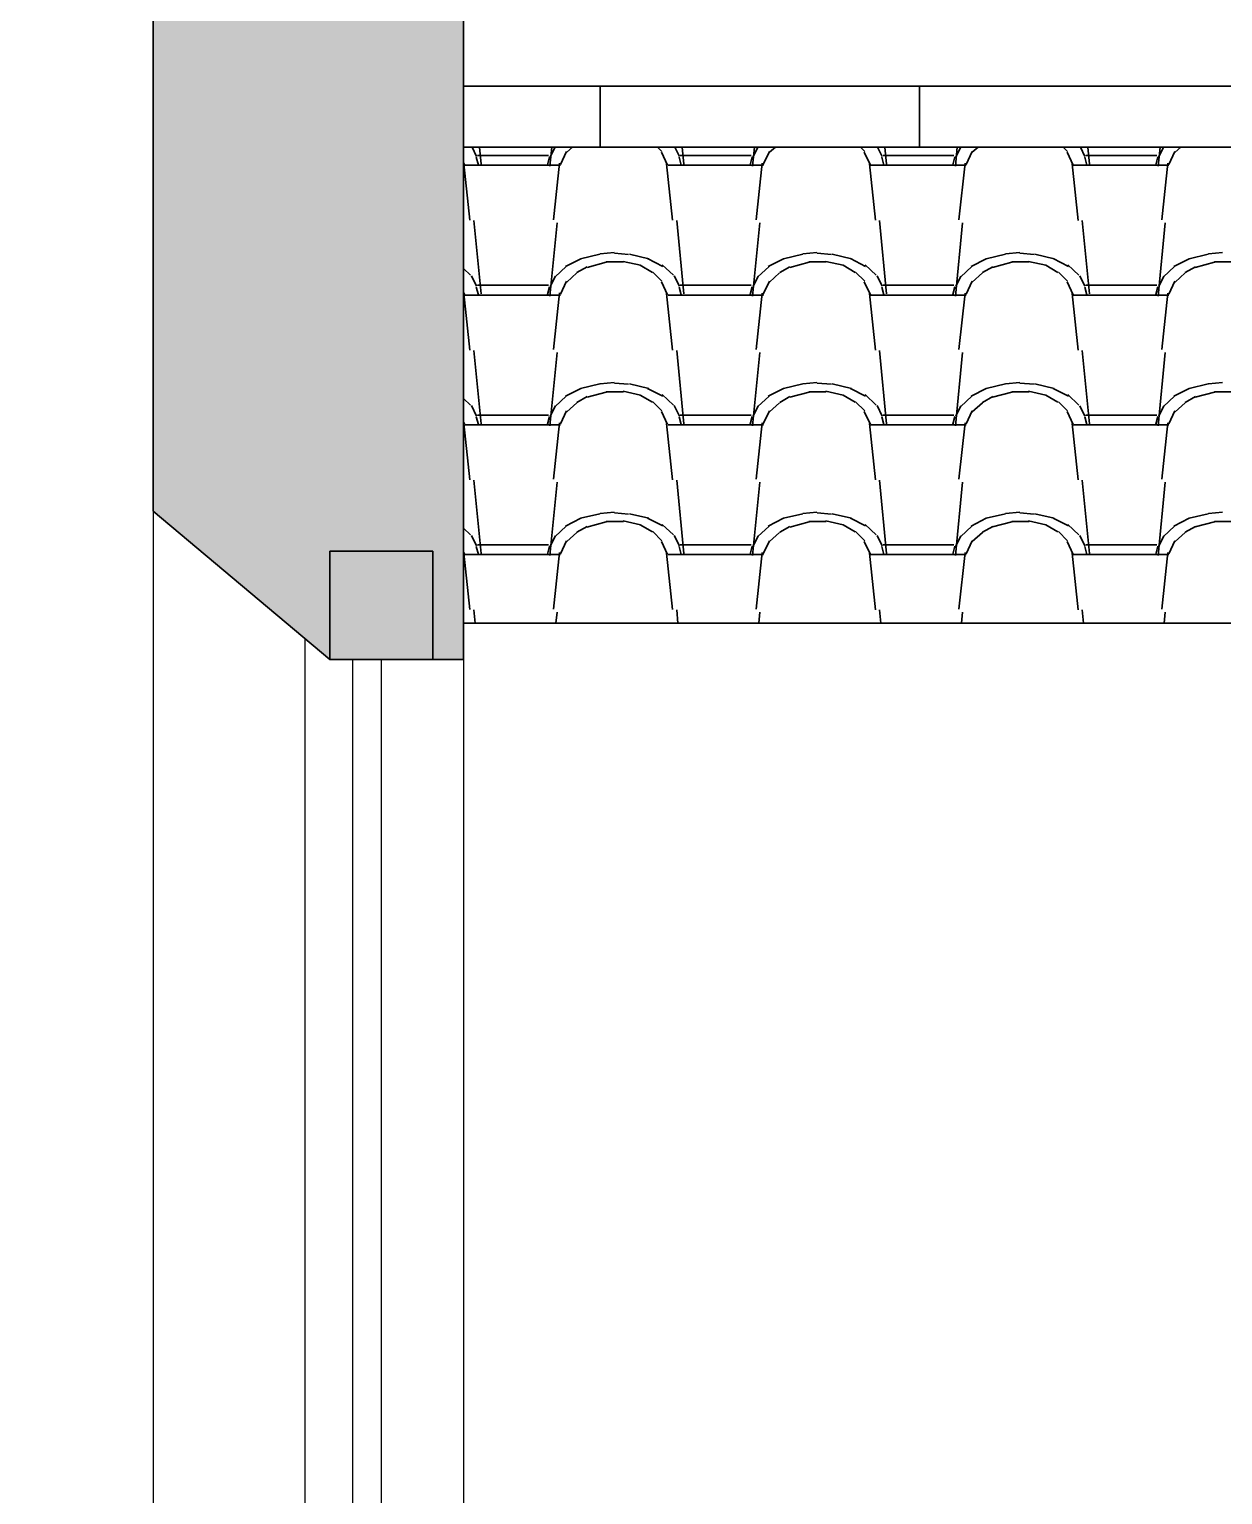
# Model space of a CAD drawing. Header units: millimetres. Extents: x -80011 to -57758, y -11017 to -3441.
# Drawn here: x -64042 to -62472, y -9089 to -7161 of the extents above; entities that cross this region are included whole.
import ezdxf

# ---------------------------------------------------------------- set-up
doc = ezdxf.new("R2010")
doc.units = ezdxf.units.MM
for name, color, linetype, lineweight in [('A-ALV-___-___-EXI', 250, 'Continuous', 35), ('A-COB-___-___-EXI', 250, 'Continuous', 35), ('A-POR-___-___-EXI', 250, 'Continuous', 25)]:
    doc.layers.add(name, color=color, linetype=linetype, lineweight=lineweight)

msp = doc.modelspace()

# ---------------------------------------------------------------- hatches: boundary and pattern name
at = {"layer": 'A-ALV-___-___-EXI'}
h = msp.add_hatch(color=11, dxfattribs=at)
h.paths.add_polyline_path([(-59332.8, -10546.9), (-59192.8, -10546.9), (-59192.8, -8006.9), (-59372.8, -8006.9), (-59372.8, -10546.9)])
h.paths.add_polyline_path([(-69153.8, -10064.8), (-68948.7, -10064.8), (-68948.7, -6163.6), (-69153.8, -6163.6), (-69153.8, -7228.9)])
h.paths.add_polyline_path([(-74442.9, -8067.6), (-74401.3, -8067.6), (-74401.3, -6163.6), (-74591.3, -6163.6), (-74591.3, -8067.6), (-74547.9, -8067.6), (-74547.9, -7937.6), (-74442.9, -7937.6)])
h.paths.add_polyline_path([(-63510.9, -7990.1), (-63470.5, -7990.1), (-63470.5, -6926.3), (-63633.2, -6850.9), (-63633.2, -6975.6), (-63878.9, -6975.6), (-63878.9, -7794.8), (-63646.3, -7990.1), (-63646.3, -7847.5), (-63510.9, -7847.5)])
h.paths.add_polyline_path([(-78558.1, -7764.9), (-78298.1, -7643.7), (-78298.6, -6803.4), (-78314.4, -6813.3), (-78332.8, -6819.4), (-78354.6, -6820.4), (-78371, -6817.7), (-78392.7, -6807.3), (-78404.8, -6798.5), (-78418.4, -6782.3), (-78426.9, -6765.3), (-78431.3, -6745.3), (-78431.3, -6734.8), (-78445.2, -6763.3), (-78470.6, -6793.2), (-78502.6, -6816), (-78539.2, -6830.3), (-78578.1, -6835.1), (-78617.1, -6830.2), (-78653.6, -6815.9), (-78685.6, -6793), (-78710.9, -6763.1), (-78728.1, -6727.8), (-78728.1, -5512.2), (-78993.1, -5512.2), (-78993.1, -5572.2), (-78960.6, -5572.2), (-78960.6, -5597.2), (-78943.1, -5597.2), (-78943.1, -5622.2), (-78903.1, -5622.2), (-78903.1, -6653), (-79153.1, -6653), (-79153.1, -6718), (-79098.1, -6718), (-79098.1, -6778), (-79068.1, -6778), (-79068.1, -6803), (-79048.1, -6803), (-79048.1, -6893), (-79003.1, -6893), (-79003.1, -6933), (-78978.1, -6933), (-78978.1, -6968), (-78948.1, -6968), (-78948.1, -7038), (-78888.1, -7038), (-78888.1, -7245.2), (-78997.5, -7245.2), (-78997.5, -7275.2), (-78972.5, -7275.2), (-78972.5, -7310.2), (-78942.5, -7310.2), (-78942.5, -7340.2), (-78878.1, -7340.2), (-78878.1, -7642.8), (-78918.1, -7642.8), (-78918.1, -7762.8), (-78698.1, -7762.8), (-78698.1, -7662.8), (-78558.1, -7662.8), (-78558.1, -7762.8)])
at = {"layer": 'A-COB-___-___-EXI', "true_color": 0xc19a82}
h = msp.add_hatch(color=33, dxfattribs=at)
h.paths.add_polyline_path([(-74442.9, -8067.6), (-74442.9, -7937.6), (-74547.9, -7937.6), (-74547.9, -8067.6)])
h.paths.add_polyline_path([(-59226.2, -8006.9), (-59226.2, -7942), (-59332.8, -7942), (-59332.8, -8006.9)])
h.paths.add_polyline_path([(-63510.9, -7990.1), (-63510.9, -7847.5), (-63646.3, -7847.5), (-63646.3, -7990.1)])
h.paths.add_polyline_path([(-78558.1, -7762.8), (-78558.1, -7662.8), (-78698.1, -7662.8), (-78698.1, -7762.8)])
h.paths.add_polyline_path([(-63295.1, -7007.6), (-63230.2, -6942.7), (-70600.6, -3528.1), (-70676.4, -3603.9), (-70740.3, -3540), (-78492.6, -6649.9), (-78430.6, -6724.8), (-78431.3, -6745.3), (-78426.9, -6765.3), (-78417.7, -6783.6), (-78404.3, -6799.1), (-78387.6, -6810.8), (-78368.4, -6818.1), (-78348.1, -6820.4), (-78327.8, -6817.7), (-78308.8, -6810.1), (-78292.2, -6798), (-78279.1, -6782.3), (-78270.3, -6763.8), (-78266.3, -6743.7), (-78267.3, -6723.3), (-78273.3, -6703.7), (-78284, -6686.2), (-78298.6, -6671.8), (-76498.8, -5949.9), (-76452.8, -6064.4), (-76324.2, -6012.9), (-76370.2, -5898.3), (-74572.2, -5177), (-74530.4, -5281.2), (-74410.4, -5233.1), (-74452.2, -5128.9), (-72666.4, -4412.5), (-72625.6, -4514.2), (-72505.6, -4466), (-72546.4, -4364.3), (-70738.1, -3639), (-70746.6, -3660.2), (-70749.6, -3682.8), (-70746.9, -3705.5), (-70738.7, -3726.8), (-70725.4, -3745.4), (-70707.9, -3760.2), (-70687.4, -3770.1), (-70665, -3774.7), (-70642.1, -3773.5), (-70620.3, -3766.8), (-70600.8, -3754.8), (-70584.9, -3738.4), (-70573.6, -3718.5), (-70567.5, -3696.5), (-70567.1, -3673.6), (-70572.4, -3651.4), (-70583, -3631.2), (-68441.2, -4623.4), (-68491.7, -4732.3), (-68364.7, -4791.1), (-68314.2, -4682.3), (-66100.3, -5708), (-66150.7, -5816.9), (-66023.7, -5875.7), (-65973.2, -5766.8), (-63750.7, -6796.5), (-63750.7, -6975.6), (-63633.2, -6975.6), (-63633.2, -6850.9)])

# ---------------------------------------------------------------- linework, layer by layer
at = {"layer": 'A-ALV-___-___-EXI'}
for p, q in [((-63470.5, -6926.3), (-63470.5, -7990.1)), ((-63878.9, -6975.6), (-63878.9, -7794.8)), ((-63646.3, -7990.1), (-63878.9, -7794.8))]:
    msp.add_line(p, q, dxfattribs=at)
at = {"layer": 'A-COB-___-___-EXI'}
for p, q in [((-63470.5, -7235.7), (-63290.8, -7235.7)), ((-63290.8, -7315.7), (-63290.8, -7235.7)), ((-63290.8, -7235.7), (-62870.8, -7235.7)), ((-62870.8, -7315.7), (-62870.8, -7235.7)), ((-62870.8, -7235.7), (-62450.8, -7235.7)), ((-59090.8, -7315.7), (-63470.5, -7315.7)), ((-63646.3, -7990.1), (-63646.3, -7847.5)), ((-63646.3, -7847.5), (-63510.9, -7847.5)), ((-63510.9, -7847.5), (-63510.9, -7990.1)), ((-63470.5, -7942), (-59332.8, -7942)), ((-63510.9, -7990.1), (-63646.3, -7990.1)), ((-63578.6, -7990.1), (-63616.6, -7990.1)), ((-63510.9, -7990.1), (-63470.5, -7990.1))]:
    msp.add_line(p, q, dxfattribs=at)
at = {"layer": 'A-COB-___-___-EXI', "linetype": 'Continuous'}
for p, q in [((-63459.3, -7315.7), (-63453.3, -7328.1)), ((-63449.6, -7315.7), (-63447.5, -7338.2)), ((-63356.9, -7341.1), (-63354.5, -7315.7)), ((-63356.4, -7328.5), (-63350.1, -7315.7)), ((-63350.1, -7315.9), (-63350, -7315.7)), ((-63343, -7338.6), (-63335, -7321.5)), ((-63334.8, -7322.6), (-63327.1, -7315.7)), ((-63215.3, -7315.7), (-63209.6, -7321.4)), ((-63210.2, -7322.3), (-63202.2, -7339.4)), ((-63192.6, -7315.7), (-63186.6, -7328.1)), ((-63183, -7315.7), (-63180.8, -7338.3)), ((-63090.3, -7341.1), (-63087.8, -7315.7)), ((-63089.7, -7328.5), (-63083.4, -7315.7)), ((-63083.4, -7315.9), (-63083.3, -7315.7)), ((-63076.3, -7338.6), (-63068.3, -7321.5)), ((-63068.1, -7322.6), (-63060.4, -7315.7)), ((-62948.6, -7315.7), (-62942.9, -7321.4)), ((-62943.5, -7322.3), (-62935.5, -7339.4)), ((-62925.9, -7315.7), (-62919.9, -7328.1)), ((-62916.3, -7315.7), (-62914.1, -7338.3)), ((-62823.6, -7341.1), (-62821.1, -7315.7)), ((-62823, -7328.5), (-62816.7, -7315.7)), ((-62816.7, -7315.9), (-62816.6, -7315.7)), ((-62809.6, -7338.6), (-62801.6, -7321.5)), ((-62801.4, -7322.6), (-62793.7, -7315.7)), ((-62681.9, -7315.7), (-62676.2, -7321.4)), ((-62676.8, -7322.3), (-62668.8, -7339.4)), ((-62659.3, -7315.7), (-62653.2, -7328.1)), ((-62649.6, -7315.7), (-62647.4, -7338.3)), ((-62556.9, -7341.1), (-62554.4, -7315.7)), ((-62556.3, -7328.5), (-62550.1, -7315.7)), ((-62550, -7315.9), (-62549.9, -7315.7)), ((-62542.9, -7338.6), (-62534.9, -7321.5)), ((-62534.7, -7322.6), (-62527, -7315.7)), ((-63470.5, -7336), (-63468.9, -7339.4)), ((-63470.2, -7337.9), (-63462.2, -7412.1)), ((-63468.2, -7339.7), (-63450.9, -7339.7)), ((-63453.7, -7329.2), (-63451, -7339.4)), ((-63452.2, -7326.9), (-63405.6, -7326.9)), ((-63451.1, -7339.7), (-63405.7, -7339.7)), ((-63405.7, -7339.7), (-63360.4, -7339.7)), ((-63405.6, -7326.9), (-63358.9, -7326.9)), ((-63360.2, -7339.1), (-63357.6, -7328.8)), ((-63360.2, -7339.7), (-63342.9, -7339.7)), ((-63352.4, -7411.3), (-63344.4, -7337)), ((-63203.5, -7337.9), (-63195.5, -7412.1)), ((-63201.5, -7339.7), (-63184.2, -7339.7)), ((-63187, -7329.2), (-63184.3, -7339.4)), ((-63185.5, -7326.9), (-63138.9, -7326.9)), ((-63184.4, -7339.7), (-63139, -7339.7)), ((-63139, -7339.7), (-63093.7, -7339.7)), ((-63138.9, -7326.9), (-63092.2, -7326.9)), ((-63093.5, -7339.1), (-63090.9, -7328.8)), ((-63093.5, -7339.7), (-63076.2, -7339.7)), ((-63085.7, -7411.3), (-63077.7, -7337)), ((-62936.8, -7337.9), (-62928.8, -7412.1)), ((-62934.8, -7339.7), (-62917.5, -7339.7)), ((-62920.3, -7329.2), (-62917.6, -7339.4)), ((-62918.8, -7326.9), (-62872.2, -7326.9)), ((-62917.7, -7339.7), (-62872.3, -7339.7)), ((-62872.3, -7339.7), (-62827, -7339.7)), ((-62872.2, -7326.9), (-62825.5, -7326.9)), ((-62826.8, -7339.1), (-62824.2, -7328.8)), ((-62826.8, -7339.7), (-62809.5, -7339.7)), ((-62819, -7411.3), (-62811, -7337)), ((-62670.1, -7337.9), (-62662.1, -7412.2)), ((-62668.1, -7339.7), (-62650.8, -7339.7)), ((-62653.6, -7329.2), (-62650.9, -7339.4)), ((-62652.1, -7326.9), (-62605.5, -7326.9)), ((-62651, -7339.7), (-62605.6, -7339.7)), ((-62605.6, -7339.7), (-62560.3, -7339.7)), ((-62605.5, -7326.9), (-62558.8, -7326.9)), ((-62560.1, -7339.1), (-62557.5, -7328.8)), ((-62560.1, -7339.7), (-62542.8, -7339.7)), ((-62552.3, -7411.3), (-62544.3, -7337.1)), ((-63456.8, -7412.5), (-63447.5, -7509)), ((-63356.9, -7511.8), (-63347.6, -7415.4)), ((-63190.1, -7412.5), (-63180.8, -7509)), ((-63090.3, -7511.8), (-63080.9, -7415.4)), ((-62923.4, -7412.5), (-62914.1, -7509)), ((-62823.6, -7511.8), (-62814.2, -7415.3)), ((-62656.8, -7412.5), (-62647.4, -7509)), ((-62556.9, -7511.8), (-62547.6, -7415.3)), ((-63316.5, -7462.6), (-63291.1, -7456.7)), ((-63291, -7456.4), (-63272.4, -7454.7)), ((-63272.1, -7455.4), (-63253.4, -7457.1)), ((-63252.4, -7456.7), (-63227, -7462.6)), ((-63049.8, -7462.6), (-63024.4, -7456.7)), ((-63024.3, -7456.4), (-63005.7, -7454.7)), ((-63005.4, -7455.4), (-62986.7, -7457.1)), ((-62985.7, -7456.7), (-62960.3, -7462.6)), ((-62783.1, -7462.6), (-62757.7, -7456.7)), ((-62757.6, -7456.4), (-62739, -7454.7)), ((-62738.7, -7455.4), (-62720, -7457.1)), ((-62719, -7456.7), (-62693.6, -7462.6)), ((-62516.4, -7462.6), (-62491, -7456.7)), ((-62490.9, -7456.4), (-62472.3, -7454.7)), ((-63470.5, -7475.7), (-63461.2, -7484.4)), ((-63350.1, -7486.6), (-63335.4, -7472.9)), ((-63336.4, -7472.9), (-63316.4, -7462.7)), ((-63321.4, -7481), (-63308, -7473.3)), ((-63308.1, -7474.2), (-63282.8, -7467.4)), ((-63282.9, -7466.9), (-63260.2, -7466.9)), ((-63260.7, -7466.2), (-63238, -7471.3)), ((-63238.1, -7471.2), (-63222.1, -7480.6)), ((-63228.4, -7462.4), (-63208.4, -7472.7)), ((-63209.1, -7470.8), (-63194.5, -7484.4)), ((-63083.4, -7486.6), (-63068.7, -7472.9)), ((-63069.7, -7472.9), (-63049.7, -7462.7)), ((-63054.7, -7481), (-63041.3, -7473.3)), ((-63041.4, -7474.2), (-63016.1, -7467.4)), ((-63016.2, -7466.9), (-62993.5, -7466.9)), ((-62994, -7466.2), (-62971.3, -7471.3)), ((-62971.4, -7471.3), (-62955.4, -7480.6)), ((-62961.7, -7462.4), (-62941.7, -7472.7)), ((-62942.4, -7470.8), (-62927.8, -7484.5)), ((-62816.7, -7486.6), (-62802, -7472.9)), ((-62803, -7472.9), (-62783, -7462.7)), ((-62788, -7481), (-62774.6, -7473.3)), ((-62774.7, -7474.2), (-62749.4, -7467.4)), ((-62749.5, -7466.9), (-62726.8, -7466.9)), ((-62727.3, -7466.2), (-62704.6, -7471.3)), ((-62704.7, -7471.3), (-62688.7, -7480.6)), ((-62695, -7462.4), (-62675, -7472.7)), ((-62675.7, -7470.8), (-62661.1, -7484.5)), ((-62550, -7486.6), (-62535.4, -7472.9)), ((-62536.3, -7472.9), (-62516.3, -7462.7)), ((-62521.3, -7481), (-62507.9, -7473.3)), ((-62508.1, -7474.2), (-62482.7, -7467.4)), ((-62482.8, -7466.9), (-62460.1, -7466.9)), ((-63460, -7485.2), (-63453.3, -7498.9)), ((-63452.2, -7497.6), (-63405.6, -7497.6)), ((-63405.6, -7497.6), (-63358.9, -7497.6)), ((-63356.4, -7499.2), (-63349.7, -7485.6)), ((-63343, -7509.3), (-63335, -7492.3)), ((-63334.8, -7493.4), (-63321.5, -7481.4)), ((-63221.6, -7480.2), (-63209.6, -7492.2)), ((-63210.2, -7493), (-63202.2, -7510.1)), ((-63193.3, -7485.2), (-63186.6, -7498.9)), ((-63185.5, -7497.6), (-63138.9, -7497.6)), ((-63138.9, -7497.6), (-63092.2, -7497.6)), ((-63089.7, -7499.2), (-63083, -7485.6)), ((-63076.3, -7509.3), (-63068.3, -7492.3)), ((-63068.1, -7493.4), (-63054.8, -7481.4)), ((-62954.9, -7480.2), (-62942.9, -7492.2)), ((-62943.5, -7493), (-62935.5, -7510.1)), ((-62926.6, -7485.2), (-62919.9, -7498.9)), ((-62918.8, -7497.6), (-62872.2, -7497.6)), ((-62872.2, -7497.6), (-62825.5, -7497.6)), ((-62823, -7499.2), (-62816.3, -7485.6)), ((-62809.6, -7509.4), (-62801.6, -7492.3)), ((-62801.4, -7493.4), (-62788.1, -7481.4)), ((-62688.2, -7480.2), (-62676.2, -7492.2)), ((-62676.8, -7493), (-62668.8, -7510.1)), ((-62659.9, -7485.2), (-62653.2, -7498.9)), ((-62652.1, -7497.6), (-62605.5, -7497.6)), ((-62605.5, -7497.6), (-62558.8, -7497.6)), ((-62556.3, -7499.3), (-62549.6, -7485.6)), ((-62542.9, -7509.4), (-62534.9, -7492.3)), ((-62534.7, -7493.4), (-62521.4, -7481.4)), ((-63470.5, -7506.8), (-63468.9, -7510.1)), ((-63470.2, -7508.6), (-63462.2, -7582.9)), ((-63468.2, -7510.4), (-63450.9, -7510.4)), ((-63453.7, -7499.9), (-63451, -7510.1)), ((-63451.1, -7510.4), (-63405.7, -7510.4)), ((-63405.7, -7510.4), (-63360.4, -7510.4)), ((-63360.2, -7509.8), (-63357.6, -7499.6)), ((-63360.2, -7510.4), (-63342.9, -7510.4)), ((-63352.4, -7582), (-63344.4, -7507.7)), ((-63203.5, -7508.6), (-63195.5, -7582.9)), ((-63201.5, -7510.4), (-63184.2, -7510.4)), ((-63187, -7499.9), (-63184.3, -7510.2)), ((-63184.4, -7510.4), (-63139, -7510.4)), ((-63139, -7510.4), (-63093.7, -7510.4)), ((-63093.5, -7509.8), (-63090.9, -7499.6)), ((-63093.5, -7510.4), (-63076.2, -7510.4)), ((-63085.7, -7582), (-63077.7, -7507.8)), ((-62936.8, -7508.6), (-62928.8, -7582.9)), ((-62934.8, -7510.4), (-62917.5, -7510.4)), ((-62920.3, -7499.9), (-62917.6, -7510.2)), ((-62917.7, -7510.4), (-62872.3, -7510.4)), ((-62872.3, -7510.4), (-62827, -7510.4)), ((-62826.8, -7509.8), (-62824.2, -7499.6)), ((-62826.8, -7510.4), (-62809.5, -7510.4)), ((-62819, -7582), (-62811, -7507.8)), ((-62670.1, -7508.6), (-62662.1, -7582.9)), ((-62668.1, -7510.4), (-62650.8, -7510.4)), ((-62653.6, -7499.9), (-62650.9, -7510.2)), ((-62651, -7510.4), (-62605.6, -7510.4)), ((-62605.6, -7510.4), (-62560.3, -7510.4)), ((-62560.1, -7509.8), (-62557.5, -7499.6)), ((-62560.1, -7510.4), (-62542.8, -7510.4)), ((-62552.3, -7582.1), (-62544.3, -7507.8)), ((-63456.8, -7583.3), (-63447.5, -7679.7)), ((-63356.9, -7682.6), (-63347.6, -7586.1)), ((-63190.1, -7583.3), (-63180.8, -7679.7)), ((-63090.3, -7682.6), (-63080.9, -7586.1)), ((-62923.4, -7583.3), (-62914.1, -7679.7)), ((-62823.6, -7682.5), (-62814.2, -7586.1)), ((-62656.8, -7583.3), (-62647.4, -7679.7)), ((-62556.9, -7682.5), (-62547.6, -7586.1)), ((-63336.4, -7643.6), (-63316.4, -7633.4)), ((-63316.5, -7633.4), (-63291.1, -7627.4)), ((-63291, -7627.1), (-63272.4, -7625.4)), ((-63272.1, -7626.2), (-63253.4, -7627.9)), ((-63252.4, -7627.4), (-63227, -7633.4)), ((-63228.4, -7633.2), (-63208.4, -7643.4)), ((-63069.7, -7643.6), (-63049.7, -7633.4)), ((-63049.8, -7633.4), (-63024.4, -7627.4)), ((-63024.3, -7627.1), (-63005.7, -7625.4)), ((-63005.4, -7626.2), (-62986.7, -7627.9)), ((-62985.7, -7627.4), (-62960.3, -7633.4)), ((-62961.7, -7633.2), (-62941.7, -7643.4)), ((-62803, -7643.6), (-62783, -7633.4)), ((-62783.1, -7633.4), (-62757.7, -7627.4)), ((-62757.6, -7627.1), (-62739, -7625.4)), ((-62738.7, -7626.2), (-62720, -7627.9)), ((-62719, -7627.4), (-62693.6, -7633.4)), ((-62695, -7633.2), (-62675, -7643.4)), ((-62536.3, -7643.6), (-62516.3, -7633.4)), ((-62516.4, -7633.4), (-62491, -7627.4)), ((-62490.9, -7627.1), (-62472.3, -7625.4)), ((-63470.5, -7646.5), (-63461.2, -7655.2)), ((-63350.1, -7657.3), (-63335.4, -7643.7)), ((-63334.8, -7664.1), (-63321.5, -7652.2)), ((-63321.4, -7651.7), (-63308, -7644)), ((-63308.1, -7644.9), (-63282.8, -7638.1)), ((-63282.9, -7637.6), (-63260.2, -7637.6)), ((-63260.7, -7636.9), (-63238, -7642)), ((-63238.1, -7642), (-63222.1, -7651.4)), ((-63221.6, -7650.9), (-63209.6, -7662.9)), ((-63209.2, -7641.5), (-63194.5, -7655.2)), ((-63083.4, -7657.3), (-63068.7, -7643.7)), ((-63068.1, -7664.1), (-63054.8, -7652.2)), ((-63054.7, -7651.7), (-63041.3, -7644)), ((-63041.5, -7644.9), (-63016.1, -7638.1)), ((-63016.2, -7637.6), (-62993.5, -7637.6)), ((-62994, -7636.9), (-62971.3, -7642)), ((-62971.4, -7642), (-62955.4, -7651.4)), ((-62954.9, -7651), (-62942.9, -7662.9)), ((-62942.4, -7641.5), (-62927.8, -7655.2)), ((-62816.7, -7657.3), (-62802, -7643.7)), ((-62801.4, -7664.1), (-62788.1, -7652.2)), ((-62788, -7651.7), (-62774.6, -7644)), ((-62774.8, -7644.9), (-62749.4, -7638.1)), ((-62749.5, -7637.6), (-62726.8, -7637.6)), ((-62727.3, -7636.9), (-62704.6, -7642)), ((-62704.7, -7642), (-62688.7, -7651.4)), ((-62688.2, -7651), (-62676.2, -7662.9)), ((-62675.7, -7641.5), (-62661.1, -7655.2)), ((-62550, -7657.3), (-62535.4, -7643.7)), ((-62534.7, -7664.1), (-62521.4, -7652.2)), ((-62521.3, -7651.7), (-62507.9, -7644)), ((-62508.1, -7644.9), (-62482.7, -7638.1)), ((-62482.8, -7637.6), (-62460.1, -7637.6)), ((-63460, -7655.9), (-63453.3, -7669.6)), ((-63453.7, -7670.6), (-63451, -7680.9)), ((-63452.2, -7668.4), (-63405.6, -7668.4)), ((-63405.6, -7668.4), (-63358.9, -7668.4)), ((-63360.2, -7680.5), (-63357.6, -7670.3)), ((-63356.4, -7670), (-63349.7, -7656.3)), ((-63343, -7680.1), (-63335, -7663)), ((-63210.2, -7663.8), (-63202.2, -7680.9)), ((-63193.3, -7655.9), (-63186.6, -7669.6)), ((-63187, -7670.6), (-63184.3, -7680.9)), ((-63185.5, -7668.4), (-63138.9, -7668.4)), ((-63138.9, -7668.4), (-63092.2, -7668.4)), ((-63093.5, -7680.5), (-63090.9, -7670.3)), ((-63089.7, -7670), (-63083, -7656.3)), ((-63076.3, -7680.1), (-63068.3, -7663)), ((-62943.5, -7663.8), (-62935.5, -7680.9)), ((-62926.6, -7655.9), (-62919.9, -7669.6)), ((-62920.3, -7670.6), (-62917.6, -7680.9)), ((-62918.8, -7668.4), (-62872.2, -7668.4)), ((-62872.2, -7668.4), (-62825.5, -7668.4)), ((-62826.8, -7680.5), (-62824.2, -7670.3)), ((-62823, -7670), (-62816.3, -7656.3)), ((-62809.6, -7680.1), (-62801.6, -7663)), ((-62676.8, -7663.8), (-62668.8, -7680.9)), ((-62659.9, -7656), (-62653.2, -7669.6)), ((-62653.6, -7670.6), (-62650.9, -7680.9)), ((-62652.1, -7668.4), (-62605.5, -7668.4)), ((-62605.5, -7668.4), (-62558.8, -7668.4)), ((-62560.1, -7680.5), (-62557.5, -7670.3)), ((-62556.3, -7670), (-62549.6, -7656.3)), ((-62542.9, -7680.1), (-62534.9, -7663)), ((-63470.5, -7677.5), (-63468.9, -7680.9)), ((-63470.2, -7679.3), (-63462.2, -7753.6)), ((-63468.2, -7681.2), (-63450.9, -7681.2)), ((-63451.1, -7681.2), (-63405.7, -7681.2)), ((-63405.7, -7681.2), (-63360.4, -7681.2)), ((-63360.2, -7681.2), (-63342.9, -7681.2)), ((-63352.4, -7752.7), (-63344.4, -7678.5)), ((-63203.5, -7679.3), (-63195.5, -7753.6)), ((-63201.5, -7681.2), (-63184.2, -7681.2)), ((-63184.4, -7681.2), (-63139, -7681.2)), ((-63139, -7681.2), (-63093.7, -7681.2)), ((-63093.5, -7681.2), (-63076.2, -7681.2)), ((-63085.7, -7752.8), (-63077.7, -7678.5)), ((-62936.8, -7679.4), (-62928.8, -7753.6)), ((-62934.8, -7681.2), (-62917.5, -7681.2)), ((-62917.7, -7681.2), (-62872.3, -7681.2)), ((-62872.3, -7681.2), (-62827, -7681.2)), ((-62826.8, -7681.2), (-62809.5, -7681.2)), ((-62819, -7752.8), (-62811, -7678.5)), ((-62670.1, -7679.4), (-62662.1, -7753.6)), ((-62668.1, -7681.2), (-62650.8, -7681.2)), ((-62651, -7681.2), (-62605.6, -7681.2)), ((-62605.6, -7681.2), (-62560.3, -7681.2)), ((-62560.1, -7681.2), (-62542.8, -7681.2)), ((-62552.3, -7752.8), (-62544.3, -7678.5)), ((-63456.8, -7754), (-63447.5, -7850.5)), ((-63356.9, -7853.3), (-63347.6, -7756.8)), ((-63190.1, -7754), (-63180.8, -7850.5)), ((-63090.3, -7853.3), (-63080.9, -7756.8)), ((-62923.4, -7754), (-62914.1, -7850.5)), ((-62823.6, -7853.3), (-62814.2, -7756.8)), ((-62656.8, -7754), (-62647.4, -7850.5)), ((-62556.9, -7853.3), (-62547.6, -7756.8)), ((-63336.4, -7814.4), (-63316.4, -7804.1)), ((-63316.5, -7804.1), (-63291.1, -7798.1)), ((-63291, -7797.8), (-63272.4, -7796.1)), ((-63272.1, -7796.9), (-63253.4, -7798.6)), ((-63260.7, -7807.6), (-63238, -7812.7)), ((-63252.3, -7798.1), (-63227, -7804.1)), ((-63228.4, -7803.9), (-63208.4, -7814.2)), ((-63069.7, -7814.4), (-63049.7, -7804.1)), ((-63049.8, -7804.1), (-63024.4, -7798.1)), ((-63024.3, -7797.8), (-63005.7, -7796.1)), ((-63005.4, -7796.9), (-62986.7, -7798.6)), ((-62994, -7807.6), (-62971.3, -7812.7)), ((-62985.6, -7798.1), (-62960.3, -7804.1)), ((-62961.7, -7803.9), (-62941.7, -7814.2)), ((-62803, -7814.4), (-62783, -7804.1)), ((-62783.1, -7804.1), (-62757.7, -7798.1)), ((-62757.6, -7797.8), (-62739, -7796.1)), ((-62738.7, -7796.9), (-62720, -7798.6)), ((-62727.3, -7807.6), (-62704.6, -7812.7)), ((-62719, -7798.1), (-62693.6, -7804.1)), ((-62695, -7803.9), (-62675, -7814.2)), ((-62536.3, -7814.4), (-62516.3, -7804.1)), ((-62516.4, -7804.1), (-62491, -7798.1)), ((-62490.9, -7797.8), (-62472.3, -7796.1)), ((-63470.5, -7817.2), (-63461.2, -7825.9)), ((-63460, -7826.7), (-63453.3, -7840.3)), ((-63356.4, -7840.7), (-63349.7, -7827.1)), ((-63350.1, -7828.1), (-63335.4, -7814.4)), ((-63334.8, -7834.8), (-63321.5, -7822.9)), ((-63321.4, -7822.5), (-63308, -7814.8)), ((-63308.2, -7815.7), (-63282.8, -7808.8)), ((-63282.9, -7808.4), (-63260.2, -7808.4)), ((-63238.1, -7812.7), (-63222.1, -7822.1)), ((-63221.6, -7821.7), (-63209.6, -7833.6)), ((-63209.2, -7812.2), (-63194.5, -7825.9)), ((-63193.3, -7826.7), (-63186.6, -7840.3)), ((-63089.7, -7840.7), (-63083, -7827.1)), ((-63083.4, -7828.1), (-63068.7, -7814.4)), ((-63068.1, -7834.8), (-63054.8, -7822.9)), ((-63054.7, -7822.5), (-63041.3, -7814.8)), ((-63041.5, -7815.7), (-63016.1, -7808.8)), ((-63016.2, -7808.4), (-62993.5, -7808.4)), ((-62971.4, -7812.7), (-62955.4, -7822.1)), ((-62954.9, -7821.7), (-62942.9, -7833.6)), ((-62942.4, -7812.3), (-62927.8, -7825.9)), ((-62926.6, -7826.7), (-62919.9, -7840.3)), ((-62823, -7840.7), (-62816.3, -7827.1)), ((-62816.7, -7828.1), (-62802.1, -7814.4)), ((-62801.4, -7834.8), (-62788.1, -7822.9)), ((-62788, -7822.5), (-62774.6, -7814.8)), ((-62774.8, -7815.6), (-62749.4, -7808.8)), ((-62749.5, -7808.4), (-62726.8, -7808.4)), ((-62704.7, -7812.7), (-62688.7, -7822.1)), ((-62688.2, -7821.7), (-62676.2, -7833.6)), ((-62675.7, -7812.3), (-62661.1, -7825.9)), ((-62659.9, -7826.7), (-62653.2, -7840.3)), ((-62556.3, -7840.7), (-62549.6, -7827.1)), ((-62550, -7828.1), (-62535.4, -7814.4)), ((-62534.7, -7834.8), (-62521.4, -7822.9)), ((-62521.3, -7822.5), (-62507.9, -7814.8)), ((-62508.1, -7815.6), (-62482.7, -7808.8)), ((-62482.8, -7808.4), (-62460.1, -7808.4)), ((-63453.7, -7841.4), (-63451, -7851.6)), ((-63452.2, -7839.1), (-63405.6, -7839.1)), ((-63405.6, -7839.1), (-63358.9, -7839.1)), ((-63360.2, -7851.3), (-63357.6, -7841)), ((-63343, -7850.8), (-63335, -7833.7)), ((-63210.2, -7834.5), (-63202.2, -7851.6)), ((-63187, -7841.4), (-63184.3, -7851.6)), ((-63185.5, -7839.1), (-63138.9, -7839.1)), ((-63138.9, -7839.1), (-63092.2, -7839.1)), ((-63093.5, -7851.3), (-63090.9, -7841)), ((-63076.3, -7850.8), (-63068.3, -7833.8)), ((-62943.5, -7834.5), (-62935.5, -7851.6)), ((-62920.3, -7841.4), (-62917.6, -7851.6)), ((-62918.8, -7839.1), (-62872.2, -7839.1)), ((-62872.2, -7839.1), (-62825.5, -7839.1)), ((-62826.8, -7851.3), (-62824.2, -7841)), ((-62809.6, -7850.8), (-62801.6, -7833.8)), ((-62676.8, -7834.5), (-62668.8, -7851.6)), ((-62653.6, -7841.4), (-62650.9, -7851.6)), ((-62652.1, -7839.1), (-62605.5, -7839.1)), ((-62605.5, -7839.1), (-62558.8, -7839.1)), ((-62560.1, -7851.3), (-62557.5, -7841)), ((-62542.9, -7850.8), (-62534.9, -7833.8)), ((-63470.5, -7848.2), (-63468.9, -7851.6)), ((-63470.2, -7850.1), (-63462.2, -7924.3)), ((-63468.2, -7851.9), (-63450.9, -7851.9)), ((-63451.1, -7851.9), (-63405.7, -7851.9)), ((-63405.7, -7851.9), (-63360.4, -7851.9)), ((-63360.2, -7851.9), (-63342.9, -7851.9)), ((-63352.4, -7923.5), (-63344.4, -7849.2)), ((-63203.5, -7850.1), (-63195.5, -7924.3)), ((-63201.5, -7851.9), (-63184.2, -7851.9)), ((-63184.4, -7851.9), (-63139, -7851.9)), ((-63139, -7851.9), (-63093.7, -7851.9)), ((-63093.5, -7851.9), (-63076.2, -7851.9)), ((-63085.7, -7923.5), (-63077.7, -7849.2)), ((-62936.8, -7850.1), (-62928.8, -7924.4)), ((-62934.8, -7851.9), (-62917.5, -7851.9)), ((-62917.7, -7851.9), (-62872.3, -7851.9)), ((-62872.3, -7851.9), (-62827, -7851.9)), ((-62826.8, -7851.9), (-62809.5, -7851.9)), ((-62819, -7923.5), (-62811, -7849.3)), ((-62670.1, -7850.1), (-62662.1, -7924.4)), ((-62668.1, -7851.9), (-62650.8, -7851.9)), ((-62651, -7851.9), (-62605.6, -7851.9)), ((-62605.6, -7851.9), (-62560.3, -7851.9)), ((-62560.1, -7851.9), (-62542.8, -7851.9)), ((-62552.3, -7923.5), (-62544.3, -7849.3)), ((-63456.8, -7924.7), (-63455.1, -7942)), ((-63349, -7942), (-63347.6, -7927.6)), ((-63190.1, -7924.7), (-63188.5, -7942)), ((-63082.3, -7942), (-63080.9, -7927.6)), ((-62923.4, -7924.7), (-62921.8, -7942)), ((-62815.6, -7942), (-62814.2, -7927.6)), ((-62656.8, -7924.8), (-62655.1, -7942)), ((-62549, -7942), (-62547.6, -7927.5))]:
    msp.add_line(p, q, dxfattribs=at)
at = {"layer": 'A-POR-___-___-EXI'}
for p, q in [((-63878.9, -7794.8), (-63878.9, -10064.8)), ((-63679.2, -7962.5), (-63679.2, -10064.8)), ((-63616.6, -7990.1), (-63616.6, -10064.8)), ((-63578.6, -10064.8), (-63578.6, -7990.1)), ((-63470.5, -7990.1), (-63470.5, -10064.8))]:
    msp.add_line(p, q, dxfattribs=at)

doc.saveas('drawing.dxf')
